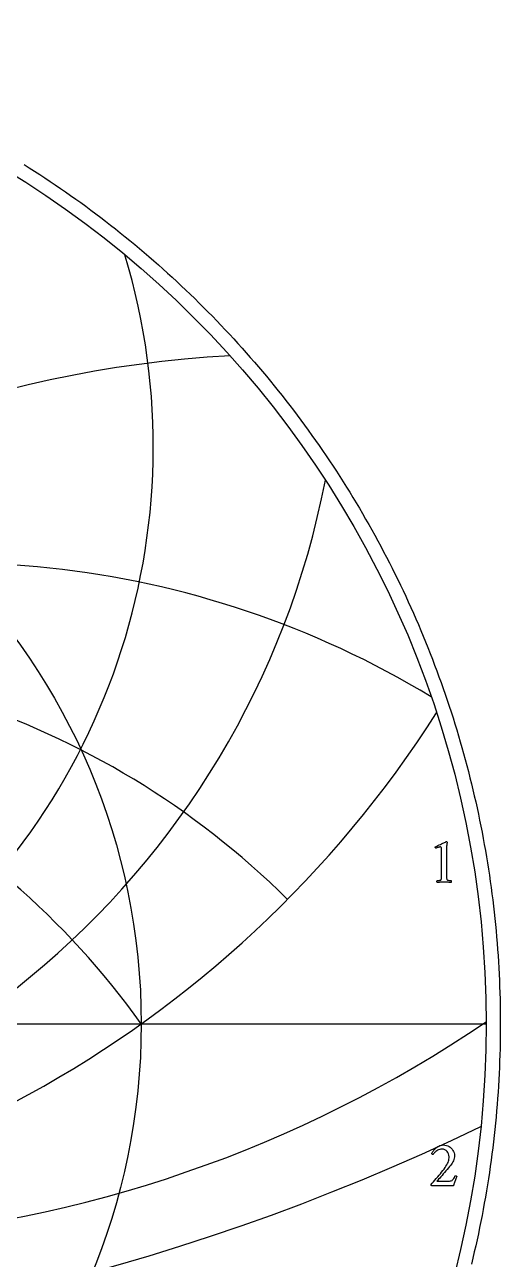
# Model space of a CAD drawing. Header units: millimetres. Extents: x -32.4 to 32.4, y -32.4 to 33.4.
# Drawn here: x 17.16 to 32.35, y -7.52 to 31.9 of the extents above; entities that cross this region are included whole.
import ezdxf

# ---------------------------------------------------------------- set-up
doc = ezdxf.new("R2010")
doc.units = ezdxf.units.MM
for name, color, linetype in [('CUT_OUTER', 1, 'Continuous'), ('ENGRAVE', 7, 'Continuous'), ('ENGRAVE_FINE', 8, 'Continuous'), ('TEXT', 5, 'Continuous')]:
    doc.layers.add(name, color=color, linetype=linetype)

msp = doc.modelspace()

# ---------------------------------------------------------------- linework, layer by layer
at = {"layer": 'CUT_OUTER'}
msp.add_lwpolyline([(17.1391, 27.4367), (17.3072, 27.331), (17.4745, 27.2243), (17.6413, 27.1166), (17.8073, 27.0078), (17.9727, 26.898), (18.1374, 26.7873), (18.3014, 26.6755), (18.4648, 26.5627), (18.6274, 26.4489), (18.7893, 26.3341), (18.9506, 26.2183), (19.1111, 26.1015), (19.2709, 25.9838), (19.4299, 25.865), (19.5883, 25.7453), (19.7459, 25.6246), (19.9027, 25.503), (20.0589, 25.3804), (20.2142, 25.2568), (20.3688, 25.1323), (20.5226, 25.0069), (20.6757, 24.8805), (20.828, 24.7532), (20.9794, 24.6249), (21.1301, 24.4957), (21.28, 24.3656), (21.4292, 24.2346), (21.5774, 24.1026), (21.7249, 23.9698), (21.8716, 23.836), (22.0174, 23.7014), (22.1625, 23.5658), (22.3066, 23.4294), (22.45, 23.2921), (22.5925, 23.1539), (22.7341, 23.0148), (22.8749, 22.8749), (23.0148, 22.7341), (23.1539, 22.5925), (23.2921, 22.45), (23.4294, 22.3066), (23.5658, 22.1625), (23.7014, 22.0174), (23.836, 21.8716), (23.9698, 21.7249), (24.1026, 21.5774), (24.2346, 21.4292), (24.3656, 21.28), (24.4957, 21.1301), (24.6249, 20.9794), (24.7532, 20.828), (24.8805, 20.6757), (25.0069, 20.5226), (25.1323, 20.3688), (25.2568, 20.2142), (25.3804, 20.0589), (25.503, 19.9027), (25.6246, 19.7459), (25.7453, 19.5883), (25.865, 19.4299), (25.9838, 19.2709), (26.1015, 19.1111), (26.2183, 18.9506), (26.3341, 18.7893), (26.4489, 18.6274), (26.5627, 18.4648), (26.6755, 18.3014), (26.7873, 18.1374), (26.898, 17.9727), (27.0078, 17.8073), (27.1166, 17.6413), (27.2243, 17.4745), (27.331, 17.3072), (27.4367, 17.1391), (27.5413, 16.9705), (27.645, 16.8012), (27.7475, 16.6312), (27.849, 16.4607), (27.9495, 16.2895), (28.0489, 16.1177), (28.1473, 15.9453), (28.2446, 15.7722), (28.3409, 15.5986), (28.436, 15.4245), (28.5302, 15.2497), (28.6232, 15.0743), (28.7151, 14.8984), (28.806, 14.722), (28.8958, 14.5449), (28.9845, 14.3674), (29.0721, 14.1892), (29.1586, 14.0106), (29.2441, 13.8314), (29.3284, 13.6517), (29.4116, 13.4715), (29.4937, 13.2908), (29.5747, 13.1096), (29.6546, 12.9278), (29.7333, 12.7456), (29.811, 12.563), (29.8875, 12.3798), (29.9629, 12.1962), (30.0372, 12.0121), (30.1103, 11.8276), (30.1823, 11.6426), (30.2532, 11.4572), (30.3229, 11.2713), (30.3915, 11.0851), (30.459, 10.8984), (30.5252, 10.7113), (30.5904, 10.5238), (30.6544, 10.3359), (30.7172, 10.1476), (30.7789, 9.9589), (30.8395, 9.7699), (30.8988, 9.5805), (30.957, 9.3907), (31.0141, 9.2006), (31.0699, 9.0101), (31.1246, 8.8193), (31.1782, 8.6282), (31.2305, 8.4367), (31.2817, 8.2449), (31.3317, 8.0528), (31.3805, 7.8604), (31.4282, 7.6677), (31.4746, 7.4747), (31.5199, 7.2815), (31.564, 7.0879), (31.6069, 6.8941), (31.6486, 6.7001), (31.6891, 6.5057), (31.7284, 6.3112), (31.7665, 6.1164), (31.8035, 5.9213), (31.8392, 5.7261), (31.8737, 5.5306), (31.9071, 5.3349), (31.9392, 5.1391), (31.9701, 4.943), (31.9999, 4.7467), (32.0284, 4.5503), (32.0557, 4.3537), (32.0818, 4.1569), (32.1067, 3.96), (32.1304, 3.7629), (32.1529, 3.5657), (32.1742, 3.3683), (32.1942, 3.1709), (32.2131, 2.9733), (32.2307, 2.7755), (32.2471, 2.5777), (32.2623, 2.3798), (32.2763, 2.1818), (32.2891, 1.9837), (32.3007, 1.7856), (32.311, 1.5873), (32.3202, 1.3891), (32.3281, 1.1907), (32.3348, 0.9923), (32.3403, 0.7939), (32.3445, 0.5955), (32.3476, 0.397), (32.3494, 0.1985), (32.35, 0), (32.3494, -0.1985), (32.3476, -0.397), (32.3445, -0.5955), (32.3403, -0.7939), (32.3348, -0.9923), (32.3281, -1.1907), (32.3202, -1.3891), (32.311, -1.5873), (32.3007, -1.7856), (32.2891, -1.9837), (32.2763, -2.1818), (32.2623, -2.3798), (32.2471, -2.5777), (32.2307, -2.7755), (32.2131, -2.9733), (32.1942, -3.1709), (32.1742, -3.3683), (32.1529, -3.5657), (32.1304, -3.7629), (32.1067, -3.96), (32.0818, -4.1569), (32.0557, -4.3537), (32.0284, -4.5503), (31.9999, -4.7467), (31.9701, -4.943), (31.9392, -5.1391), (31.9071, -5.3349), (31.8737, -5.5306), (31.8392, -5.7261), (31.8035, -5.9213), (31.7665, -6.1164), (31.7284, -6.3112), (31.6891, -6.5057), (31.6486, -6.7001), (31.6069, -6.8941), (31.564, -7.0879), (31.5199, -7.2815), (31.4746, -7.4747), (31.4282, -7.6677)], dxfattribs=at)
at = {"layer": 'ENGRAVE'}
msp.add_lwpolyline([(-31.9, 0), (31.9, 0)], dxfattribs=at)
for radius in [31.9, 20.8814]:
    msp.add_circle((0, 0), radius, dxfattribs=at)
for centre, radius, start, end in [((0, 18.4236), 21.2654, 163.23926, 16.76074), ((0, 22.5358), 27.2607, 190.95033, 349.04967), ((0, -14.8946), 25.6492, 35.5, 144.5), ((0, -14.8946), 25.6492, 35.5, 144.5), ((0, 29.2746), 35.9588, 212.53942, 327.46058), ((9.0456, 33.7588), 40.7125, 273.91209, 304.14976)]:
    msp.add_arc(centre, radius, start, end, dxfattribs=at)
at = {"layer": 'ENGRAVE_FINE'}
for centre, radius, start, end in [((25.6492, -14.8946), 36.2734, 93.04526, 164.89432), ((25.6492, -14.8946), 36.2734, 93.04526, 164.89432), ((14.8086, -14.8946), 29.6171, 58.82113, 159.05847), ((14.8086, -14.8946), 29.6171, 58.82113, 159.05847), ((6.8727, -14.8946), 26.554, 45.28845, 152.40003), ((6.8727, -14.8946), 26.554, 45.28845, 152.40003), ((0, 62.5718), 73.0969, 244.27222, 295.72778)]:
    msp.add_arc(centre, radius, start, end, dxfattribs=at)
at = {"layer": 'TEXT'}
for points in [[(30.4751, 4.7551), (30.4751, 5.5737), (30.4745, 5.5937), (30.4727, 5.6104), (30.4698, 5.6238), (30.4657, 5.6338), (30.4602, 5.641), (30.4531, 5.6462), (30.4442, 5.6493), (30.4336, 5.6503), (30.4207, 5.6494), (30.4046, 5.6465), (30.3854, 5.6416), (30.3632, 5.6348), (30.3408, 5.6274), (30.3212, 5.6206), (30.3045, 5.6144), (30.2906, 5.6089), (30.2825, 5.6165), (30.2767, 5.625), (30.2732, 5.6342), (30.272, 5.6441), (30.272, 5.6443), (30.272, 5.6446), (30.272, 5.6453), (30.272, 5.6462), (30.2722, 5.65), (30.273, 5.6529), (30.2743, 5.6551), (30.2761, 5.6566), (30.3174, 5.6753), (30.3582, 5.6941), (30.3987, 5.7131), (30.4388, 5.7322), (30.477, 5.7505), (30.5119, 5.7672), (30.5433, 5.7821), (30.5714, 5.7954), (30.5947, 5.8063), (30.6116, 5.814), (30.6221, 5.8187), (30.6263, 5.8203), (30.6305, 5.8203), (30.6353, 5.8195), (30.6393, 5.8172), (30.6425, 5.8133), (30.645, 5.8078), (30.6469, 5.8019), (30.6486, 5.7964), (30.65, 5.7915), (30.6512, 5.7871), (30.6507, 5.7839), (30.6491, 5.7744), (30.6465, 5.7586), (30.6429, 5.7363), (30.6393, 5.7083), (30.6367, 5.6749), (30.6352, 5.6363), (30.6346, 5.5923), (30.6346, 4.7551), (30.6347, 4.7327), (30.6349, 4.7111), (30.6352, 4.6902), (30.6357, 4.6702), (30.6366, 4.6514), (30.6385, 4.6344), (30.6413, 4.6193), (30.645, 4.6059), (30.6485, 4.6009), (30.6548, 4.5961), (30.664, 4.5915), (30.6761, 4.5873), (30.6897, 4.5835), (30.7038, 4.5803), (30.7182, 4.5778), (30.7331, 4.5759), (30.747, 4.5745), (30.7587, 4.5735), (30.7682, 4.573), (30.7755, 4.5728), (30.7783, 4.5678), (30.7805, 4.5614), (30.782, 4.5533), (30.7828, 4.5438), (30.7827, 4.5342), (30.7815, 4.5261), (30.7791, 4.5197), (30.7755, 4.5147), (30.7451, 4.5167), (30.716, 4.5186), (30.6881, 4.5204), (30.6616, 4.522), (30.6352, 4.5234), (30.6077, 4.5243), (30.5792, 4.5249), (30.5497, 4.5251), (30.5213, 4.5249), (30.4942, 4.5243), (30.4685, 4.5234), (30.444, 4.522), (30.4192, 4.5204), (30.3927, 4.5186), (30.3643, 4.5167), (30.3342, 4.5147), (30.3306, 4.5197), (30.3282, 4.5261), (30.327, 4.5342), (30.3269, 4.5438), (30.3277, 4.5533), (30.3292, 4.5614), (30.3314, 4.5678), (30.3342, 4.5728), (30.3415, 4.573), (30.351, 4.5735), (30.3627, 4.5745), (30.3766, 4.5759), (30.3915, 4.5778), (30.4059, 4.5803), (30.42, 4.5835), (30.4336, 4.5873), (30.4455, 4.5915), (30.4543, 4.5961), (30.46, 4.6009), (30.4626, 4.6059), (30.4664, 4.6193), (30.4694, 4.6344), (30.4716, 4.6514), (30.473, 4.6702), (30.4739, 4.6902), (30.4746, 4.7111), (30.4749, 4.7327), (30.4751, 4.7551)], [(30.9635, -4.8626), (30.953, -4.8883), (30.9422, -4.9157), (30.9312, -4.9448), (30.92, -4.9756), (30.9088, -5.0066), (30.8982, -5.0364), (30.8881, -5.0651), (30.8785, -5.0926), (30.87, -5.1174), (30.863, -5.1377), (30.8575, -5.1536), (30.8537, -5.1652), (30.1532, -5.1652), (30.1501, -5.1628), (30.1468, -5.1597), (30.1433, -5.156), (30.1398, -5.1517), (30.1366, -5.1472), (30.1343, -5.1432), (30.133, -5.1395), (30.1325, -5.1362), (30.1753, -5.088), (30.2185, -5.0388), (30.2623, -4.9885), (30.3066, -4.9372), (30.3506, -4.8855), (30.3936, -4.8341), (30.4356, -4.783), (30.4765, -4.7321), (30.5155, -4.6823), (30.5516, -4.6347), (30.5849, -4.5891), (30.6154, -4.5456), (30.6436, -4.5014), (30.6664, -4.4601), (30.6835, -4.4216), (30.6951, -4.386), (30.7028, -4.3514), (30.7083, -4.3161), (30.7116, -4.2799), (30.7127, -4.243), (30.7088, -4.1933), (30.6969, -4.1477), (30.6772, -4.1062), (30.6495, -4.0689), (30.6158, -4.0381), (30.5778, -4.0161), (30.5355, -4.0029), (30.4889, -3.9985), (30.4498, -4.0007), (30.4133, -4.0073), (30.3794, -4.0183), (30.348, -4.0337), (30.3194, -4.0517), (30.2936, -4.0705), (30.2707, -4.0901), (30.2506, -4.1104), (30.2335, -4.1298), (30.2195, -4.1467), (30.2087, -4.1609), (30.2009, -4.1726), (30.1946, -4.1717), (30.1882, -4.1692), (30.1817, -4.165), (30.175, -4.1591), (30.1691, -4.1528), (30.1649, -4.1474), (30.1624, -4.143), (30.1615, -4.1394), (30.166, -4.1285), (30.1732, -4.1143), (30.1831, -4.0969), (30.1957, -4.0762), (30.2111, -4.0537), (30.2291, -4.0306), (30.2499, -4.007), (30.2734, -3.9829), (30.2993, -3.9595), (30.327, -3.9379), (30.3568, -3.9181), (30.3884, -3.9001), (30.422, -3.8851), (30.4576, -3.8744), (30.4951, -3.868), (30.5345, -3.8659), (30.5821, -3.8689), (30.6275, -3.878), (30.6707, -3.8933), (30.7117, -3.9146), (30.7495, -3.9407), (30.7832, -3.9703), (30.8127, -4.0033), (30.8381, -4.0399), (30.8585, -4.0789), (30.8731, -4.1192), (30.8818, -4.1608), (30.8847, -4.2036), (30.8828, -4.2465), (30.877, -4.2881), (30.8673, -4.3284), (30.8537, -4.3674), (30.8367, -4.405), (30.8169, -4.4414), (30.7942, -4.4765), (30.7687, -4.5103), (30.7325, -4.5546), (30.6944, -4.6002), (30.6543, -4.6473), (30.6122, -4.6958), (30.5698, -4.7442), (30.5286, -4.7911), (30.4885, -4.8365), (30.4496, -4.8802), (30.4132, -4.9211), (30.3807, -4.9577), (30.352, -4.99), (30.3273, -5.018), (30.7293, -5.018), (30.758, -5.0156), (30.784, -5.0085), (30.8072, -4.9965), (30.8278, -4.9797), (30.8466, -4.958), (30.8648, -4.9313), (30.8823, -4.8995), (30.8992, -4.8626), (30.9022, -4.8572), (30.907, -4.8533), (30.9136, -4.851), (30.922, -4.8502), (30.9257, -4.8504), (30.9303, -4.8512), (30.936, -4.8525), (30.9428, -4.8543), (30.9495, -4.8564), (30.9552, -4.8585), (30.9599, -4.8606), (30.9635, -4.8626)]]:
    msp.add_lwpolyline(points, close=True, dxfattribs=at)

doc.saveas('drawing.dxf')
